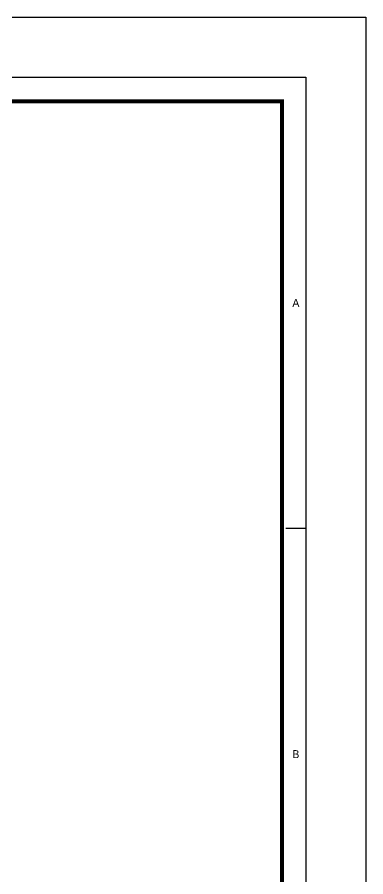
# Model space of a CAD drawing. Header units: inches. Extents: x 0 to 77285, y -118 to 40065.
# Drawn here: x 72045 to 72132.2, y 25296.5 to 25511.4 of the extents above; entities that cross this region are included whole.
import ezdxf
from ezdxf.enums import TextEntityAlignment as Align

# ---------------------------------------------------------------- set-up
doc = ezdxf.new("R2010")
doc.units = ezdxf.units.IN
doc.header["$LTSCALE"] = 5
doc.header["$MEASUREMENT"] = 0
doc.styles.add('SCI', font='')
doc.styles.get('SCI').set_extended_font_data('Gulim')

# ---------------------------------------------------------------- blocks, each defined once
blk = doc.blocks.new('A$C645fd8c3')
at = {"color": 2}
for p, q in [((12.5, -7.5), (412.5, -7.5)), ((412.5, -7.5), (412.5, -289.5)), ((412.5, -63.9), (410, -63.9))]:
    blk.add_line(p, q, dxfattribs=at)
at = {"color": 40, "const_width": 0.5}
blk.add_lwpolyline([(15.5, -286.5), (15.5, -10.5), (409.5, -10.5), (409.5, -286.5)], close=True, dxfattribs=at)
at = {"layer": 'Defpoints', "color": 1}
blk.add_lwpolyline([(0, -297), (0, 0), (420, 0), (420, -297)], close=True, dxfattribs=at)
at = {"color": 2, "style": 'SCI'}
for s, p in [('A', (411.25, -35.7)), ('B', (411.25, -92.1))]:
    blk.add_text(s, height=1, dxfattribs=at).set_placement(p, align=Align.MIDDLE_CENTER)

msp = doc.modelspace()

# ---------------------------------------------------------------- block references
at = {"color": 3, "xscale": 2, "yscale": 2, "zscale": 2}
msp.add_blockref('A$C645fd8c3', (71292.24907534, 25511.38723426), dxfattribs=at)

doc.saveas('drawing.dxf')
